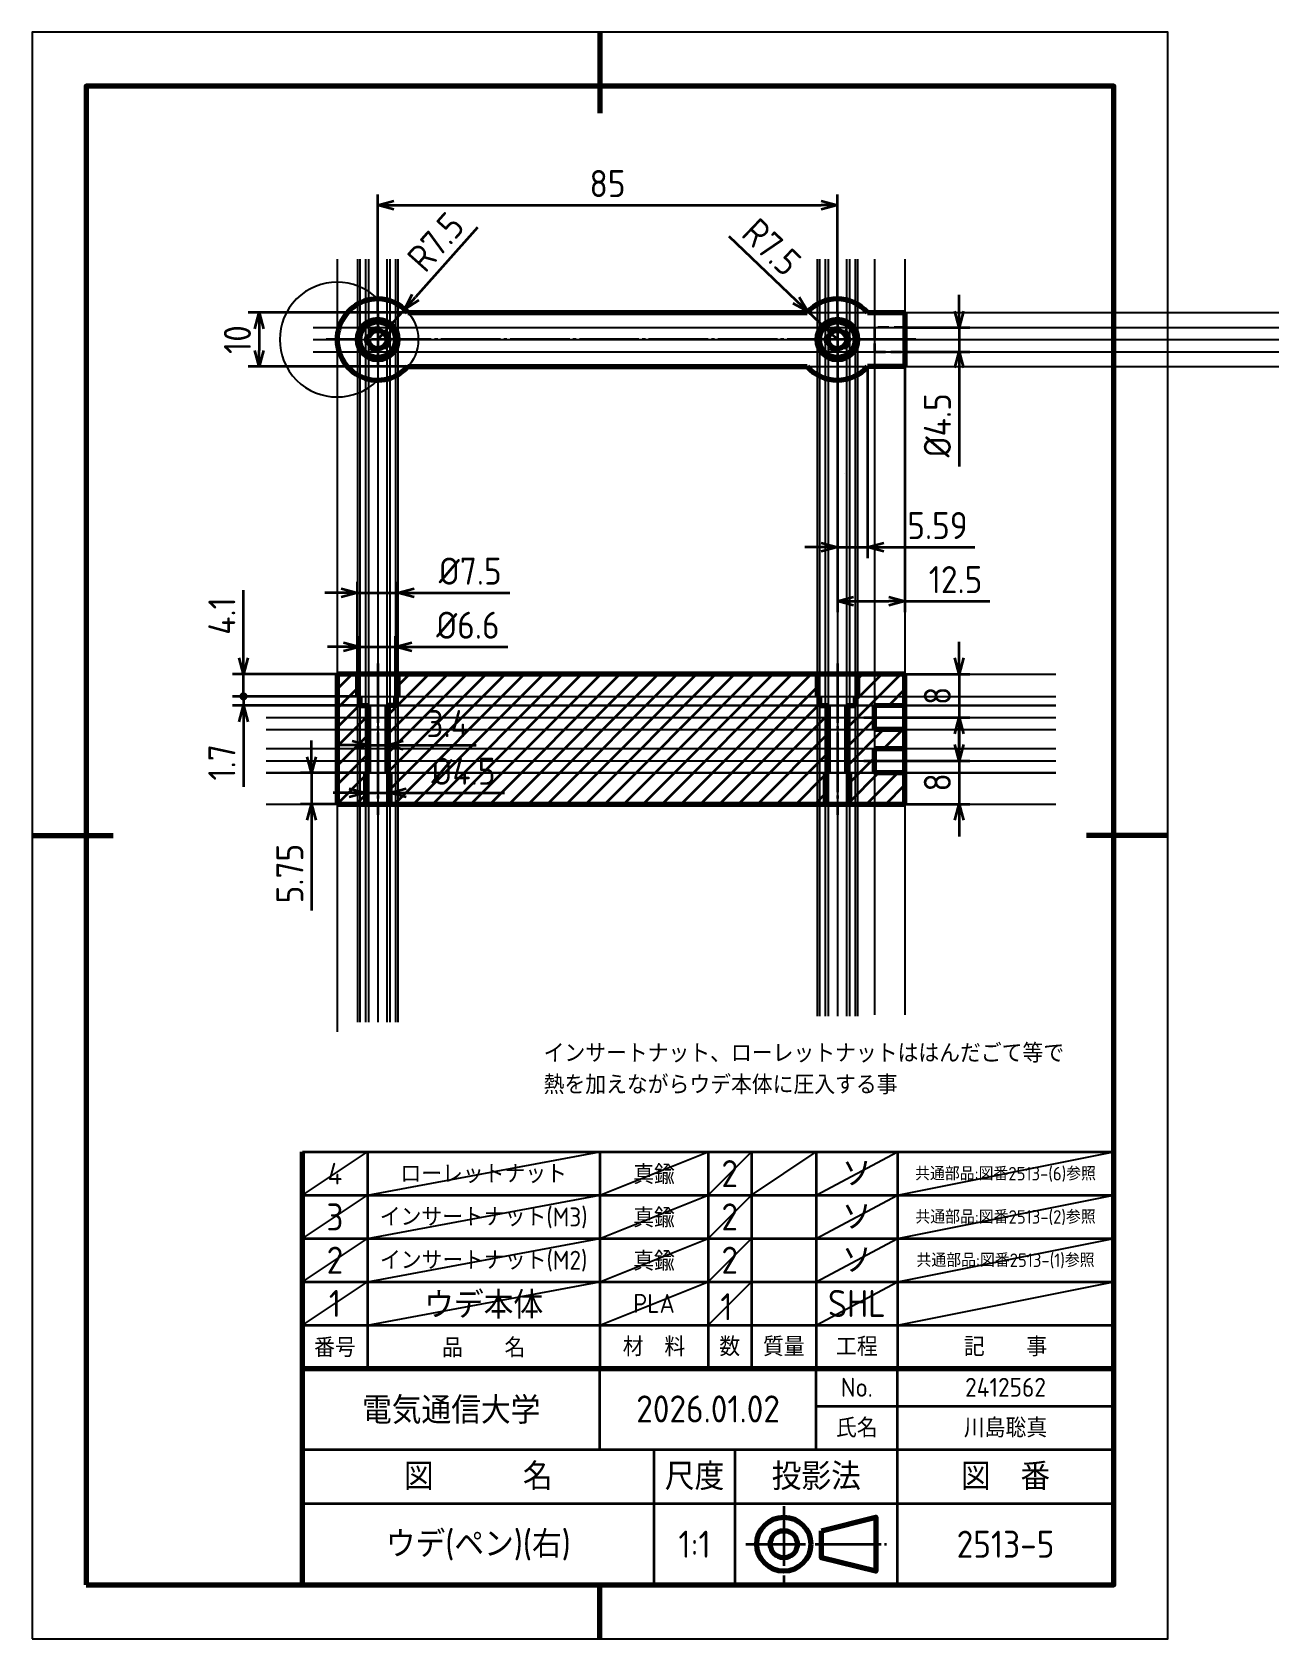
# Model space of a CAD drawing. Header units: millimetres. Extents: x 0 to 231, y 0 to 297.
import ezdxf
from ezdxf.enums import TextEntityAlignment as Align

# ---------------------------------------------------------------- set-up
doc = ezdxf.new("R2010")
doc.units = ezdxf.units.MM
doc.linetypes.add('JIS_02_2.0', pattern=[3, 2, -1])
doc.linetypes.add('JIS_08_11', pattern=[12.8, 11, -0.6, 0.6, -0.6])
doc.layers.add('1 図枠', color=7, linetype='Continuous')
for name, color, linetype, lineweight in [('2 外形線', 7, 'Continuous', 70), ('3 かくれ線', 5, 'JIS_02_2.0', 35), ('4中心線', 2, 'JIS_08_11', 35), ('5 ハッチング', 4, 'JIS_08_11', 35), ('6 寸法', 6, 'Continuous', 35)]:
    doc.layers.add(name, color=color, linetype=linetype, lineweight=lineweight)
doc.layers.add('7 仮想線', color=3, linetype='Continuous', plot=False)
doc.styles.get("Standard").update_dxf_attribs({"font": 'isocp.shx', "bigfont": 'extfont.shx'})
doc.dimstyles.new('AM_JIS$0', dxfattribs={"dimtxt": 5, "dimasz": 3, "dimexe": 2, "dimexo": 0, "dimgap": 1.5, "dimtad": 3, "dimdsep": 46, "dimtxsty": 'Standard', "dimblk": 'OPEN30', "dimcen": 0, "dimclrd": 256, "dimclre": 256, "dimclrt": 6, "dimadec": 0, "dimazin": 2, "dimtp": 0.1, "dimtm": 0.1, "dimtfac": 0.71, "dimtmove": 0, "dimatfit": 3, "dimldrblk": 'OPEN30', "dimfxl": 1, "dimtfill": 1, "dimlwd": -1, "dimlwe": -1, "dimarcsym": 1})
doc.dimstyles.new('AM_JIS$4', dxfattribs={"dimtxt": 5, "dimasz": 3, "dimexe": 2, "dimexo": 0, "dimgap": 1.5, "dimtad": 3, "dimdsep": 46, "dimtxsty": 'Standard', "dimblk": 'OPEN30', "dimcen": 0, "dimclrd": 256, "dimclre": 256, "dimclrt": 6, "dimadec": 0, "dimazin": 2, "dimtp": 0.1, "dimtm": 0.1, "dimtfac": 0.71, "dimtmove": 0, "dimatfit": 3, "dimldrblk": 'OPEN30', "dimfxl": 1, "dimtfill": 1, "dimlwd": -1, "dimlwe": -1, "dimarcsym": 1})
pattern_1 = [(45, (56.4043, 154.3175), (-1.76777, 1.76777), [])]

# ---------------------------------------------------------------- blocks, each defined once
blk = doc.blocks.new('_Open30')
at = {"color": 0, "linetype": 'ByBlock', "lineweight": -2}
for p, q in [((-1, 0.268), (0, 0)), ((0, 0), (-1, -0.268)), ((0, 0), (-1, 0))]:
    blk.add_line(p, q, dxfattribs=at)
blk = doc.blocks.new('*D5')
at = {"layer": '6 寸法', "linetype": 'ByBlock', "transparency": 16777216}
for p, q in [((59.2, 165.18), (56.2, 165.18)), ((62.2, 166.32), (62.2, 163.18)), ((62.2, 165.18), (65.6, 165.18)), ((65.6, 166.32), (65.6, 163.18)), ((68.6, 165.18), (82.1, 165.18))]:
    blk.add_line(p, q, dxfattribs=at)
at = {"layer": 'Defpoints', "color": 0, "transparency": 16777216}
for p in [(62.2, 166.32), (65.6, 166.32), (65.6, 165.18)]:
    blk.add_point(p, dxfattribs=at)
at = {"layer": '6 寸法', "transparency": 16777216, "xscale": 3, "yscale": 3, "zscale": 3}
blk.add_blockref('_Open30', (62.2, 165.18), dxfattribs=at)
at = {"layer": '6 寸法', "transparency": 16777216, "xscale": 3, "yscale": 3, "zscale": 3, "rotation": 180}
blk.add_blockref('_Open30', (65.6, 165.18), dxfattribs=at)
at = {"layer": '6 寸法', "color": 6, "transparency": 16777216, "insert": (76.85, 169.18), "char_height": 5, "attachment_point": 5}
blk.add_mtext('3.4', dxfattribs=at)
blk = doc.blocks.new('*D7')
at = {"layer": '6 寸法', "linetype": 'ByBlock', "transparency": 16777216}
for p, q in [((58.65, 156.38), (55.65, 156.38)), ((61.65, 157.22), (61.65, 154.38)), ((61.65, 156.38), (66.15, 156.38)), ((66.15, 157.22), (66.15, 154.38)), ((69.15, 156.38), (87.36, 156.38))]:
    blk.add_line(p, q, dxfattribs=at)
at = {"layer": 'Defpoints', "color": 0, "transparency": 16777216}
for p in [(61.65, 157.22), (66.15, 157.22), (66.15, 156.38)]:
    blk.add_point(p, dxfattribs=at)
at = {"layer": '6 寸法', "transparency": 16777216, "xscale": 3, "yscale": 3, "zscale": 3}
blk.add_blockref('_Open30', (61.65, 156.38), dxfattribs=at)
at = {"layer": '6 寸法', "transparency": 16777216, "xscale": 3, "yscale": 3, "zscale": 3, "rotation": 180}
blk.add_blockref('_Open30', (66.15, 156.38), dxfattribs=at)
at = {"layer": '6 寸法', "color": 6, "transparency": 16777216, "insert": (79.76, 160.38), "char_height": 5, "attachment_point": 5}
blk.add_mtext('%%C4.5', dxfattribs=at)
blk = doc.blocks.new('*D8')
at = {"layer": '6 寸法', "linetype": 'ByBlock', "transparency": 16777216}
for p, q in [((60.6, 173.37), (60.6, 185.37)), ((67.2, 173.37), (67.2, 185.37)), ((57.6, 183.37), (54.6, 183.37)), ((60.6, 183.37), (67.2, 183.37)), ((70.2, 183.37), (87.95, 183.37))]:
    blk.add_line(p, q, dxfattribs=at)
at = {"layer": 'Defpoints', "color": 0, "transparency": 16777216}
for p in [(67.2, 183.37), (60.6, 173.37), (67.2, 173.37)]:
    blk.add_point(p, dxfattribs=at)
at = {"layer": '6 寸法', "transparency": 16777216, "xscale": 3, "yscale": 3, "zscale": 3}
blk.add_blockref('_Open30', (60.6, 183.37), dxfattribs=at)
at = {"layer": '6 寸法', "transparency": 16777216, "xscale": 3, "yscale": 3, "zscale": 3, "rotation": 180}
blk.add_blockref('_Open30', (67.2, 183.37), dxfattribs=at)
at = {"layer": '6 寸法', "color": 6, "transparency": 16777216, "insert": (80.58, 187.37), "char_height": 5, "attachment_point": 5}
blk.add_mtext('%%C6.6', dxfattribs=at)
blk = doc.blocks.new('*D9')
at = {"layer": '6 寸法', "linetype": 'ByBlock', "transparency": 16777216}
for p, q in [((57.15, 193.37), (54.15, 193.37)), ((60.15, 176.27), (60.15, 195.37)), ((60.15, 193.37), (67.65, 193.37)), ((67.65, 176.27), (67.65, 195.37)), ((70.65, 193.37), (88.36, 193.37))]:
    blk.add_line(p, q, dxfattribs=at)
at = {"layer": 'Defpoints', "color": 0, "transparency": 16777216}
for p in [(67.65, 193.37), (60.15, 176.27), (67.65, 176.27)]:
    blk.add_point(p, dxfattribs=at)
at = {"layer": '6 寸法', "transparency": 16777216, "xscale": 3, "yscale": 3, "zscale": 3}
blk.add_blockref('_Open30', (60.15, 193.37), dxfattribs=at)
at = {"layer": '6 寸法', "transparency": 16777216, "xscale": 3, "yscale": 3, "zscale": 3, "rotation": 180}
blk.add_blockref('_Open30', (67.65, 193.37), dxfattribs=at)
at = {"layer": '6 寸法', "color": 6, "transparency": 16777216, "insert": (81.01, 197.37), "char_height": 5, "attachment_point": 5}
blk.add_mtext('%%C7.5', dxfattribs=at)
blk = doc.blocks.new('*D10')
at = {"layer": '6 寸法', "linetype": 'ByBlock', "transparency": 16777216}
for p, q in [((51.65, 163.07), (51.65, 166.07)), ((61.65, 160.07), (49.65, 160.07)), ((51.65, 160.07), (51.65, 154.32)), ((61.65, 154.32), (49.65, 154.32)), ((51.65, 151.32), (51.65, 134.61))]:
    blk.add_line(p, q, dxfattribs=at)
at = {"layer": 'Defpoints', "color": 0, "transparency": 16777216}
for p in [(61.65, 160.07), (51.65, 154.32), (61.65, 154.32)]:
    blk.add_point(p, dxfattribs=at)
at = {"layer": '6 寸法', "transparency": 16777216, "xscale": 3, "yscale": 3, "zscale": 3}
for p, rotation in [((51.65, 160.07), 270), ((51.65, 154.32), 90)]:
    blk.add_blockref('_Open30', p, dxfattribs=dict(at, rotation=rotation))
at = {"layer": '6 寸法', "color": 6, "transparency": 16777216, "insert": (47.65, 141.46), "char_height": 5, "attachment_point": 5, "rotation": 90}
blk.add_mtext('5.75', dxfattribs=at)
blk = doc.blocks.new('GENDOT')
blk.add_line((0, 0), (-1, 0))
blk.add_lwpolyline([(-0.125, 0, 0.25, 0.25, 1), (0.125, 0, 0.25, 0.25, 1)], format="xyseb", close=True)
blk = doc.blocks.new('*D11')
at = {"layer": '6 寸法', "linetype": 'ByBlock', "transparency": 16777216}
for p, q in [((39.08, 181.32), (39.08, 193.82)), ((60.6, 178.32), (37.08, 178.32)), ((39.08, 174.22), (39.08, 178.32)), ((60.6, 174.22), (37.08, 174.22)), ((39.08, 171.22), (39.08, 168.22))]:
    blk.add_line(p, q, dxfattribs=at)
at = {"layer": 'Defpoints', "color": 0, "transparency": 16777216}
for p in [(39.08, 178.32), (60.6, 178.32), (60.6, 174.22)]:
    blk.add_point(p, dxfattribs=at)
at = {"layer": '6 寸法', "transparency": 16777216, "xscale": 3, "yscale": 3, "zscale": 3}
for name, p, rotation in [('_Open30', (39.08, 178.32), 270), ('GENDOT', (39.08, 174.22), 90)]:
    blk.add_blockref(name, p, dxfattribs=dict(at, rotation=rotation))
at = {"layer": '6 寸法', "color": 6, "transparency": 16777216, "insert": (35.08, 189.07), "char_height": 5, "attachment_point": 5, "rotation": 90}
blk.add_mtext('4.1', dxfattribs=at)
blk = doc.blocks.new('*D12')
at = {"layer": '6 寸法', "linetype": 'ByBlock', "transparency": 16777216}
for p, q in [((39.08, 177.22), (39.08, 180.22)), ((60.6, 174.22), (37.08, 174.22)), ((60.6, 172.52), (37.08, 172.52)), ((39.08, 174.22), (39.08, 172.52)), ((39.08, 169.52), (39.08, 157.52))]:
    blk.add_line(p, q, dxfattribs=at)
at = {"layer": 'Defpoints', "color": 0, "transparency": 16777216}
for p in [(39.08, 172.52), (60.6, 174.22), (60.6, 172.52)]:
    blk.add_point(p, dxfattribs=at)
at = {"layer": '6 寸法', "transparency": 16777216, "xscale": 3, "yscale": 3, "zscale": 3}
for name, p, rotation in [('GENDOT', (39.08, 174.22), 270), ('_Open30', (39.08, 172.52), 90)]:
    blk.add_blockref(name, p, dxfattribs=dict(at, rotation=rotation))
at = {"layer": '6 寸法', "color": 6, "transparency": 16777216, "insert": (35.08, 162.02), "char_height": 5, "attachment_point": 5, "rotation": 90}
blk.add_mtext('1.7', dxfattribs=at)
blk = doc.blocks.new('*D14')
at = {"layer": '6 寸法', "linetype": 'ByBlock', "transparency": 16777216}
for p, q in [((63.9, 245.17), (63.9, 267.01)), ((66.9, 265.01), (145.9, 265.01)), ((148.9, 245.17), (148.9, 267.01))]:
    blk.add_line(p, q, dxfattribs=at)
at = {"layer": 'Defpoints', "color": 0, "transparency": 16777216}
for p in [(148.9, 265.01), (63.9, 245.17), (148.9, 245.17)]:
    blk.add_point(p, dxfattribs=at)
at = {"layer": '6 寸法', "transparency": 16777216, "xscale": 3, "yscale": 3, "zscale": 3, "rotation": 180}
blk.add_blockref('_Open30', (63.9, 265.01), dxfattribs=at)
at = {"layer": '6 寸法', "transparency": 16777216, "xscale": 3, "yscale": 3, "zscale": 3}
blk.add_blockref('_Open30', (148.9, 265.01), dxfattribs=at)
at = {"layer": '6 寸法', "color": 6, "transparency": 16777216, "insert": (106.4, 269.01), "char_height": 5, "attachment_point": 5}
blk.add_mtext('85', dxfattribs=at)
blk = doc.blocks.new('*D15')
at = {"layer": '6 寸法', "linetype": 'ByBlock', "transparency": 16777216}
for p, q in [((69.49, 245.17), (39.96, 245.17)), ((41.96, 242.17), (41.96, 238.17)), ((69.49, 235.17), (39.96, 235.17))]:
    blk.add_line(p, q, dxfattribs=at)
at = {"layer": 'Defpoints', "color": 0, "transparency": 16777216}
for p in [(69.49, 245.17), (41.96, 235.17), (69.49, 235.17)]:
    blk.add_point(p, dxfattribs=at)
at = {"layer": '6 寸法', "transparency": 16777216, "xscale": 3, "yscale": 3, "zscale": 3}
for p, rotation in [((41.96, 245.17), 90), ((41.96, 235.17), 270)]:
    blk.add_blockref('_Open30', p, dxfattribs=dict(at, rotation=rotation))
at = {"layer": '6 寸法', "color": 6, "transparency": 16777216, "insert": (37.96, 240.17), "char_height": 5, "attachment_point": 5, "rotation": 90}
blk.add_mtext('10', dxfattribs=at)
blk = doc.blocks.new('*D16')
at = {"layer": '6 寸法', "linetype": 'ByBlock', "transparency": 16777216}
for p, q in [((82.34, 260.86), (70.89, 248.01)), ((63.9, 240.17), (68.89, 245.77))]:
    blk.add_line(p, q, dxfattribs=at)
at = {"layer": 'Defpoints', "color": 0, "transparency": 16777216}
for p in [(68.89, 245.77), (63.9, 240.17)]:
    blk.add_point(p, dxfattribs=at)
at = {"layer": '6 寸法', "transparency": 16777216, "xscale": 3, "yscale": 3, "zscale": 3, "rotation": 228.293124661096}
blk.add_blockref('_Open30', (68.89, 245.77), dxfattribs=at)
at = {"layer": '6 寸法', "color": 6, "transparency": 16777216, "insert": (74.63, 258.22), "char_height": 5, "attachment_point": 5, "rotation": 48.2931}
blk.add_mtext('R7.5', dxfattribs=at)
blk = doc.blocks.new('*D17')
at = {"layer": '6 寸法', "linetype": 'ByBlock', "transparency": 16777216}
for p, q in [((128.85, 259.29), (141.3, 247.42)), ((148.9, 240.17), (143.47, 245.35))]:
    blk.add_line(p, q, dxfattribs=at)
at = {"layer": 'Defpoints', "color": 0, "transparency": 16777216}
for p in [(143.47, 245.35), (148.9, 240.17)]:
    blk.add_point(p, dxfattribs=at)
at = {"layer": '6 寸法', "transparency": 16777216, "xscale": 3, "yscale": 3, "zscale": 3, "rotation": 316.379033637712}
blk.add_blockref('_Open30', (143.47, 245.35), dxfattribs=at)
at = {"layer": '6 寸法', "color": 6, "transparency": 16777216, "insert": (136.75, 257.28), "char_height": 5, "attachment_point": 5, "rotation": 316.379}
blk.add_mtext('R7.5', dxfattribs=at)
blk = doc.blocks.new('*D18')
at = {"layer": '6 寸法', "linetype": 'ByBlock', "transparency": 16777216}
for p, q in [((171.4, 245.42), (171.4, 248.42)), ((161.4, 242.42), (173.4, 242.42)), ((171.4, 242.42), (171.4, 237.92)), ((161.4, 237.92), (173.4, 237.92)), ((171.4, 234.92), (171.4, 216.72))]:
    blk.add_line(p, q, dxfattribs=at)
at = {"layer": 'Defpoints', "color": 0, "transparency": 16777216}
for p in [(161.4, 242.42), (161.4, 237.92), (171.4, 237.92)]:
    blk.add_point(p, dxfattribs=at)
at = {"layer": '6 寸法', "transparency": 16777216, "xscale": 3, "yscale": 3, "zscale": 3}
for p, rotation in [((171.4, 242.42), 270), ((171.4, 237.92), 90)]:
    blk.add_blockref('_Open30', p, dxfattribs=dict(at, rotation=rotation))
at = {"layer": '6 寸法', "color": 6, "transparency": 16777216, "insert": (167.4, 224.32), "char_height": 5, "attachment_point": 5, "rotation": 90}
blk.add_mtext('%%C4.5', dxfattribs=at)
blk = doc.blocks.new('*D19')
at = {"layer": '6 寸法', "linetype": 'ByBlock', "transparency": 16777216}
for p, q in [((148.9, 235.17), (148.9, 189.79)), ((161.4, 235.17), (161.4, 189.79)), ((151.9, 191.79), (158.4, 191.79)), ((161.4, 191.79), (177.11, 191.79))]:
    blk.add_line(p, q, dxfattribs=at)
at = {"layer": 'Defpoints', "color": 0, "transparency": 16777216}
for p in [(148.9, 235.17), (161.4, 235.17), (161.4, 191.79)]:
    blk.add_point(p, dxfattribs=at)
at = {"layer": '6 寸法', "transparency": 16777216, "xscale": 3, "yscale": 3, "zscale": 3, "rotation": 180}
blk.add_blockref('_Open30', (148.9, 191.79), dxfattribs=at)
at = {"layer": '6 寸法', "transparency": 16777216, "xscale": 3, "yscale": 3, "zscale": 3}
blk.add_blockref('_Open30', (161.4, 191.79), dxfattribs=at)
at = {"layer": '6 寸法', "color": 6, "transparency": 16777216, "insert": (170.76, 195.8), "char_height": 5, "attachment_point": 5}
blk.add_mtext('12.5', dxfattribs=at)
blk = doc.blocks.new('*D20')
at = {"layer": '6 寸法', "linetype": 'ByBlock', "transparency": 16777216}
for p, q in [((148.9, 235.17), (148.9, 199.79)), ((154.49, 235.17), (154.49, 199.79)), ((145.9, 201.79), (142.9, 201.79)), ((148.9, 201.79), (154.49, 201.79)), ((157.49, 201.79), (174.35, 201.79))]:
    blk.add_line(p, q, dxfattribs=at)
at = {"layer": 'Defpoints', "color": 0, "transparency": 16777216}
for p in [(148.9, 235.17), (154.49, 235.17), (154.49, 201.79)]:
    blk.add_point(p, dxfattribs=at)
at = {"layer": '6 寸法', "transparency": 16777216, "xscale": 3, "yscale": 3, "zscale": 3}
blk.add_blockref('_Open30', (148.9, 201.79), dxfattribs=at)
at = {"layer": '6 寸法', "transparency": 16777216, "xscale": 3, "yscale": 3, "zscale": 3, "rotation": 180}
blk.add_blockref('_Open30', (154.49, 201.79), dxfattribs=at)
at = {"layer": '6 寸法', "color": 6, "transparency": 16777216, "insert": (167.42, 205.79), "char_height": 5, "attachment_point": 5}
blk.add_mtext('5.59', dxfattribs=at)
blk = doc.blocks.new('*D26')
at = {"layer": '6 寸法', "linetype": 'ByBlock', "transparency": 16777216}
for p, q in [((171.4, 165.32), (171.4, 168.32)), ((161.4, 162.32), (173.4, 162.32)), ((171.4, 162.32), (171.4, 154.32)), ((161.4, 154.32), (173.4, 154.32)), ((171.4, 151.32), (171.4, 148.32))]:
    blk.add_line(p, q, dxfattribs=at)
at = {"layer": 'Defpoints', "color": 0, "transparency": 16777216}
for p in [(161.4, 162.32), (161.4, 154.32), (171.4, 154.32)]:
    blk.add_point(p, dxfattribs=at)
at = {"layer": '6 寸法', "transparency": 16777216, "xscale": 3, "yscale": 3, "zscale": 3}
for p, rotation in [((171.4, 162.32), 270), ((171.4, 154.32), 90)]:
    blk.add_blockref('_Open30', p, dxfattribs=dict(at, rotation=rotation))
at = {"layer": '6 寸法', "color": 6, "transparency": 16777216, "insert": (167.4, 158.32), "char_height": 5, "attachment_point": 5, "rotation": 90}
blk.add_mtext('8', dxfattribs=at)
blk = doc.blocks.new('*D27')
at = {"layer": '6 寸法', "linetype": 'ByBlock', "transparency": 16777216}
for p, q in [((171.4, 181.32), (171.4, 184.32)), ((161.4, 178.32), (173.4, 178.32)), ((171.4, 178.32), (171.4, 170.32)), ((161.4, 170.32), (173.4, 170.32)), ((171.4, 167.32), (171.4, 164.32))]:
    blk.add_line(p, q, dxfattribs=at)
at = {"layer": 'Defpoints', "color": 0, "transparency": 16777216}
for p in [(161.4, 178.32), (161.4, 170.32), (171.4, 170.32)]:
    blk.add_point(p, dxfattribs=at)
at = {"layer": '6 寸法', "transparency": 16777216, "xscale": 3, "yscale": 3, "zscale": 3}
for p, rotation in [((171.4, 178.32), 270), ((171.4, 170.32), 90)]:
    blk.add_blockref('_Open30', p, dxfattribs=dict(at, rotation=rotation))
at = {"layer": '6 寸法', "color": 6, "transparency": 16777216, "insert": (167.4, 174.32), "char_height": 5, "attachment_point": 5, "rotation": 90}
blk.add_mtext('8', dxfattribs=at)

msp = doc.modelspace()

# ---------------------------------------------------------------- hatches: boundary and pattern name
at = {"layer": '5 ハッチング'}
h = msp.add_hatch(dxfattribs=at)
h.set_pattern_fill('_USER', color=256, scale=2.5, angle=45, style=0, pattern_type=0)
h.set_pattern_definition(pattern_1)
h.paths.add_polyline_path([(61.654, 154.317), (61.654, 160.117), (62.204, 160.117), (62.204, 172.517), (60.604, 172.517), (60.604, 174.217), (60.154, 174.217), (60.154, 178.317), (56.404, 178.317), (56.404, 154.317)])
h = msp.add_hatch(dxfattribs=at)
h.set_pattern_fill('_USER', color=256, scale=2.5, angle=45, style=0, pattern_type=0)
h.set_pattern_definition(pattern_1)
h.paths.add_polyline_path([(67.654, 174.217), (67.204, 174.217), (67.204, 172.517), (65.604, 172.517), (65.604, 160.117), (66.154, 160.117), (66.154, 154.317), (146.654, 154.317), (146.654, 160.117), (147.204, 160.117), (147.204, 172.517), (145.604, 172.517), (145.604, 174.217), (145.154, 174.217), (145.154, 178.317), (67.654, 178.317)])
h = msp.add_hatch(dxfattribs=at)
h.set_pattern_fill('_USER', color=256, scale=2.5, angle=45, style=0, pattern_type=0)
h.set_pattern_definition([(45, (0, 0), (-1.767767, 1.767767), [])])
h.paths.add_polyline_path([(161.404, 178.317), (152.654, 178.317), (152.654, 174.217), (152.204, 174.217), (152.204, 172.517), (150.604, 172.517), (150.604, 160.117), (151.154, 160.117), (151.154, 154.317), (161.404, 154.317), (161.404, 160.067), (155.774, 160.067), (155.774, 164.567), (161.404, 164.567), (161.404, 168.067), (155.774, 168.067), (155.774, 172.517), (161.404, 172.567)])

# ---------------------------------------------------------------- linework, layer by layer
at = {"layer": '1 図枠', "lineweight": 70}
for p, q in [((105, 297), (105, 282)), ((0, 148.5), (15, 148.5)), ((210, 148.5), (195, 148.5)), ((50, 50), (50, 66)), ((50, 10), (50, 50)), ((50, 50), (200, 50)), ((105, 0), (105, 10))]:
    msp.add_line(p, q, dxfattribs=at)
at = {"layer": '1 図枠', "lineweight": 35}
for p, q in [((50, 90), (200, 90)), ((62, 90), (62, 50)), ((105, 90), (105, 50)), ((125, 90), (125, 50)), ((133, 90), (133, 50)), ((145, 90), (145, 50)), ((160, 90), (160, 50)), ((50, 82), (200, 82)), ((50, 74), (200, 74)), ((50, 66), (200, 66)), ((50, 58), (200, 58)), ((105, 35), (105, 50)), ((145, 35), (145, 50)), ((160, 10), (160, 50)), ((145, 43), (200, 43)), ((50, 35), (200, 35)), ((115, 10), (115, 35)), ((130, 10), (130, 35)), ((50, 25), (200, 25))]:
    msp.add_line(p, q, dxfattribs=at)
at = {"layer": '1 図枠'}
msp.add_line((62, 66), (62, 90), dxfattribs=at)
at = {"layer": '1 図枠', "linetype": 'JIS_08_11', "lineweight": 35}
for p, q in [((139, 24.5), (139, 10.5)), ((132, 17.5), (158, 17.5))]:
    msp.add_line(p, q, dxfattribs=at)
at = {"layer": '1 図枠', "lineweight": 70}
msp.add_lwpolyline([(10, 10), (200, 10), (200, 287), (10, 287)], close=True, dxfattribs=at)
at = {"layer": '1 図枠', "linetype": 'Continuous', "lineweight": 70}
msp.add_lwpolyline([(146, 20), (156, 22.5), (156, 12.5), (146, 15)], close=True, dxfattribs=at)
for radius in [5, 2.5]:
    msp.add_circle((139, 17.5), radius, dxfattribs=at)
at = {"layer": '2 外形線'}
for p, q in [((69.494, 245.174), (143.314, 245.174)), ((154.494, 245.174), (161.404, 245.174)), ((161.404, 245.174), (161.404, 235.166)), ((69.494, 235.174), (143.314, 235.174)), ((161.404, 235.166), (154.494, 235.174)), ((56.404, 178.317), (56.404, 154.317)), ((161.404, 178.317), (56.404, 178.317)), ((60.154, 178.317), (60.154, 174.217)), ((67.654, 178.317), (67.654, 174.217)), ((145.154, 178.317), (145.154, 174.217)), ((152.654, 178.317), (152.654, 174.217)), ((161.404, 154.317), (161.404, 178.317)), ((60.154, 174.217), (60.604, 174.217)), ((60.604, 174.217), (60.604, 172.517)), ((60.604, 172.517), (62.204, 172.517)), ((62.204, 172.517), (62.204, 160.117)), ((67.204, 172.517), (65.604, 172.517)), ((65.604, 172.517), (65.604, 160.117)), ((67.654, 174.217), (67.204, 174.217)), ((67.204, 174.217), (67.204, 172.517)), ((145.154, 174.217), (145.604, 174.217)), ((145.604, 174.217), (145.604, 172.517)), ((145.604, 172.517), (147.204, 172.517)), ((147.204, 172.517), (147.204, 160.117)), ((150.604, 172.517), (150.604, 160.117)), ((150.604, 172.517), (152.204, 172.517)), ((152.204, 174.217), (152.204, 172.517)), ((152.204, 174.217), (152.654, 174.217)), ((155.774, 172.517), (161.404, 172.567)), ((155.774, 168.067), (155.774, 172.517)), ((161.404, 168.067), (155.774, 168.067)), ((155.774, 160.067), (155.774, 164.567)), ((155.774, 164.567), (161.404, 164.567)), ((62.204, 160.117), (61.654, 160.117)), ((61.654, 160.117), (61.654, 154.317)), ((65.604, 160.117), (66.154, 160.117)), ((66.154, 160.117), (66.154, 154.317)), ((146.654, 160.117), (146.654, 154.317)), ((146.654, 160.117), (147.204, 160.117)), ((150.604, 160.117), (151.154, 160.117)), ((151.154, 160.117), (151.154, 154.317)), ((161.404, 160.067), (155.774, 160.067)), ((56.404, 154.317), (161.404, 154.317)), ((50, 66), (50, 90))]:
    msp.add_line(p, q, dxfattribs=at)
for centre, radius in [((63.904, 240.174), 3.75), ((148.904, 240.174), 3.75), ((63.904, 240.174), 3.3), ((63.904, 240.174), 1.7), ((148.904, 240.174), 3.3), ((148.904, 240.174), 1.7)]:
    msp.add_circle(centre, radius, dxfattribs=at)
for centre, start, end in [((63.904, 240.174), 90, 318.18969), ((63.904, 240.174), 41.81031, 90), ((148.904, 240.174), 41.81031, 138.18969), ((148.904, 240.174), 221.81031, 318.18969)]:
    msp.add_arc(centre, 7.5, start, end, dxfattribs=at)
at = {"layer": '3 かくれ線'}
for p, q in [((161.404, 242.424), (155.774, 242.424)), ((155.774, 242.424), (155.774, 237.924)), ((155.774, 237.924), (161.404, 237.924)), ((150.184, 215.324), (150.184, 215.324)), ((150.184, 215.324), (150.184, 215.324)), ((150.184, 215.324), (150.184, 215.324))]:
    msp.add_line(p, q, dxfattribs=at)
for centre in [(63.904, 240.174), (148.904, 240.174)]:
    msp.add_circle(centre, 2.25, dxfattribs=at)
at = {"layer": '4中心線'}
for p, q in [((63.904, 245.174), (63.904, 235.174)), ((148.904, 245.174), (148.904, 235.174)), ((163.404, 240.174), (54.404, 240.174)), ((63.904, 180.317), (63.904, 152.317)), ((148.904, 180.317), (148.904, 152.317)), ((153.774, 170.317), (163.404, 170.317)), ((153.774, 162.317), (163.404, 162.317))]:
    msp.add_line(p, q, dxfattribs=at)
at = {"layer": '7 仮想線'}
for p, q in [((56.404, 255.007), (56.404, 112.235)), ((60.154, 255.007), (60.154, 113.988)), ((60.604, 255.007), (60.604, 113.988)), ((61.654, 255.007), (61.654, 113.988)), ((62.204, 255.007), (62.204, 113.988)), ((63.904, 255.007), (63.904, 113.988)), ((65.604, 255.007), (65.604, 113.988)), ((66.154, 255.007), (66.154, 113.988)), ((67.204, 255.007), (67.204, 113.988)), ((67.654, 255.007), (67.654, 113.988)), ((145.154, 255.007), (145.154, 115.1)), ((145.604, 255.007), (145.604, 115.1)), ((146.654, 255.007), (146.654, 115.1)), ((147.204, 255.007), (147.204, 115.1)), ((148.904, 255.007), (148.904, 115.1)), ((150.604, 255.007), (150.604, 115.1)), ((151.154, 255.007), (151.154, 115.1)), ((152.204, 255.007), (152.204, 115.1)), ((152.654, 255.007), (152.654, 115.1)), ((155.774, 255.007), (155.774, 115.324)), ((161.404, 255.007), (161.404, 115.324)), ((51.959, 245.174), (230.547, 245.174)), ((51.959, 242.424), (230.547, 242.424)), ((51.959, 240.174), (230.547, 240.174)), ((51.959, 237.924), (230.547, 237.924)), ((51.959, 235.174), (230.547, 235.174)), ((43.284, 178.317), (189.29, 178.317)), ((43.284, 174.217), (189.29, 174.217)), ((43.284, 172.567), (189.29, 172.567)), ((43.284, 172.517), (189.29, 172.517)), ((43.284, 170.317), (189.29, 170.317)), ((43.284, 168.067), (189.29, 168.067)), ((43.284, 164.567), (189.29, 164.567)), ((43.284, 162.317), (189.29, 162.317)), ((43.284, 160.117), (189.29, 160.117)), ((43.284, 160.067), (189.29, 160.067)), ((43.284, 154.317), (189.29, 154.317)), ((50, 66), (50, 90)), ((50, 82), (62, 90)), ((62, 90), (62, 82)), ((62, 82), (105, 90)), ((105, 90), (105, 82)), ((105, 82), (125, 90)), ((125, 90), (125, 82)), ((125, 82), (133, 90)), ((133, 90), (133, 82)), ((133, 82), (145, 90)), ((145, 90), (145, 82)), ((145, 82), (160, 90)), ((160, 90), (160, 82)), ((160, 82), (200, 90)), ((50, 74), (62, 82)), ((62, 74), (105, 82)), ((105, 74), (125, 82)), ((125, 74), (133, 82)), ((145, 74), (160, 82)), ((160, 74), (200, 82)), ((50, 66), (62, 74)), ((62, 74), (50, 74)), ((62, 66), (105, 74)), ((105, 66), (125, 74)), ((125, 66), (133, 74)), ((145, 66), (160, 74)), ((160, 66), (200, 74)), ((50, 58), (62, 66)), ((62, 66), (50, 66)), ((62, 58), (105, 66)), ((105, 58), (125, 66)), ((131.785, 64.785), (133, 66)), ((145, 58), (160, 66)), ((160, 58), (200, 66)), ((125, 58), (131.785, 64.785))]:
    msp.add_line(p, q, dxfattribs=at)
msp.add_lwpolyline([(0, 0), (210, 0), (210, 297), (0, 297)], close=True, dxfattribs=at)
msp.add_circle((63.904, 240.174), 7.5, dxfattribs=at)
msp.add_arc((56.404, 240.174), 10.607, 45, 315, dxfattribs=at)
at = {"layer": 'Defpoints'}
msp.add_line((62, 66), (62, 90), dxfattribs=at)

# ---------------------------------------------------------------- texts
at = {"layer": '1 図枠'}
for s, height, p in [('4', 4, (56, 86)), ('ローレットナット', 3.5, (83.5, 86)), ('真鍮', 3.5, (115, 86)), ('2', 5, (129, 86)), ('ソ', 5, (152.5, 86)), ('共通部品:図番2513-(6)参照', 2.5, (180, 86)), ('3', 5, (56, 78)), ('2', 5, (129, 78)), ('ソ', 5, (152.5, 78)), ('インサートナット(M3)', 3.5, (83.5, 78)), ('真鍮', 3.5, (115, 78)), ('共通部品:図番2513-(2)参照', 2.5, (180, 78)), ('2', 5, (56, 70)), ('インサートナット(M2)', 3.5, (83.5, 70)), ('真鍮', 3.5, (115, 70)), ('2', 5, (129, 70)), ('ソ', 5, (152.5, 70)), ('共通部品:図番2513-(1)参照', 2.5, (180, 70)), ('1', 5, (56, 62)), ('ウデ本体', 5, (83.5, 62)), ('PLA', 3.5, (115, 62)), ('1', 5, (128.392, 61.392)), ('SHL', 5, (152.5, 62)), ('番号', 3.5, (56, 54)), ('品\u3000\u3000名', 3.5, (83.5, 54)), ('電気通信大学', 5, (77.5, 42.5))]:
    msp.add_text(s, height=height, dxfattribs=at).set_placement(p, align=Align.MIDDLE)
for s, height, p in [('材\u3000料', 3.5, (115, 54)), ('数', 3.5, (129, 54)), ('質量', 3.5, (139, 54)), ('工程', 3.5, (152.5, 54)), ('記\u3000\u3000事', 3.5, (180, 54)), ('No.', 3.5, (152.5, 46.5)), ('2412562', 3.5, (180, 46.5)), ('2026.01.02', 5, (125, 42.5)), ('氏名', 3.5, (152.5, 39)), ('川島聡真', 3.5, (180, 39)), ('図\u3000\u3000\u3000名', 5, (82.5, 30)), ('尺度', 5, (122.5, 30)), ('投影法', 5, (145, 30)), ('図\u3000番', 5, (180, 30)), ('ウデ(ペン)(右)', 5, (82.5, 17.5)), ('1:1', 5, (122.5, 17.5)), ('2513-5', 5, (180, 17.5))]:
    msp.add_text(s, height=height, dxfattribs=at).set_placement(p, align=Align.MIDDLE_CENTER)
at = {"layer": '1 図枠', "insert": (94.584, 110.013), "char_height": 3.5, "attachment_point": 1}
msp.add_mtext_dynamic_manual_height_columns('インサートナット、ローレットナットははんだごて等で熱を加えながらウデ本体に圧入する事', width=97.97291, gutter_width=17.5, heights=[0], dxfattribs=at)
at = {"layer": '7 仮想線'}
msp.add_text('1', height=5, dxfattribs=at).set_placement((56, 62), align=Align.MIDDLE)

# ---------------------------------------------------------------- dimensions: what is measured, and where the dimension line sits
at = {"layer": '6 寸法'}
for base, p1, p2, override, picture, middle in [((148.904, 265.007), (63.904, 245.174), (148.904, 245.174), {"dimpost": '', "dimtfill": 0}, '*D14', (106.404, 269.007)), ((67.654, 193.367), (60.154, 176.267), (67.654, 176.267), {"dimpost": '%%C<>', "dimtfill": 0}, '*D9', (81.008, 197.367)), ((67.204, 183.367), (60.604, 173.367), (67.204, 173.367), {"dimpost": '%%C<>', "dimtfill": 0}, '*D8', (80.578, 187.367))]:
    dim = msp.add_linear_dim(base=base, p1=p1, p2=p2, dimstyle='AM_JIS$0', override=override, dxfattribs=at)
    dim.commit()
    dim.dimension.update_dxf_attribs({"geometry": picture, "text_midpoint": middle})
for center, mpoint, override, picture, middle in [((63.904, 240.174), (68.894, 245.773), {"dimpost": '', "dimtfill": 0}, '*D16', (74.626, 258.217)), ((148.904, 240.174), (143.475, 245.348), {"dimtfill": 0}, '*D17', (136.749, 257.284))]:
    dim = msp.add_radius_dim(center=center, mpoint=mpoint, dimstyle='AM_JIS$4', override=override, dxfattribs=at)
    dim.commit()
    dim.dimension.update_dxf_attribs({"geometry": picture, "text_midpoint": middle})
for base, p1, p2, angle, override, picture, middle in [((171.404, 237.924), (161.404, 242.424), (161.404, 237.924), 90, {"dimpost": '%%C<>', "dimtfill": 0}, '*D18', (167.404, 224.32)), ((41.959, 235.174), (69.494, 245.174), (69.494, 235.174), 90, {"dimpost": '', "dimtfill": 0}, '*D15', (37.959, 240.174)), ((154.494, 201.795), (148.904, 235.174), (154.494, 235.174), 0, {"dimtfill": 0}, '*D20', (167.423, 205.795)), ((161.404, 191.795), (148.904, 235.174), (161.404, 235.174), 0, {"dimpost": '', "dimtfill": 0}, '*D19', (170.758, 195.795)), ((39.076, 178.317), (60.604, 174.217), (60.604, 178.317), 90, {"dimblk1": 'GENDOT', "dimblk2": 'Open30', "dimsah": 1, "dimtfill": 0}, '*D11', (35.076, 189.067)), ((171.404, 170.317), (161.404, 178.317), (161.404, 170.317), 90, {"dimtfill": 0}, '*D27', (167.404, 174.317)), ((39.076, 172.517), (60.604, 174.217), (60.604, 172.517), 90, {"dimblk1": 'GENDOT', "dimblk2": 'Open30', "dimsah": 1, "dimtfill": 0}, '*D12', (35.076, 162.017)), ((65.604, 165.178), (62.204, 166.317), (65.604, 166.317), 0, {"dimpost": '%%C<>', "dimtfill": 0}, '*D5', (79.104, 169.178)), ((171.404, 154.317), (161.404, 162.317), (161.404, 154.317), 90, {"dimpost": '', "dimtfill": 0}, '*D26', (167.404, 158.317)), ((51.654, 154.317), (61.654, 160.067), (61.654, 154.317), 90, {"dimpost": '', "dimtfill": 0}, '*D10', (47.654, 141.464)), ((66.154, 156.379), (61.654, 157.217), (66.154, 157.217), 0, {"dimpost": '%%C<>', "dimtfill": 0}, '*D7', (79.758, 160.379))]:
    dim = msp.add_linear_dim(base=base, p1=p1, p2=p2, angle=angle, dimstyle='AM_JIS$0', override=override, dxfattribs=at)
    dim.commit()
    dim.dimension.update_dxf_attribs({"geometry": picture, "text_midpoint": middle})

doc.saveas('drawing.dxf')
